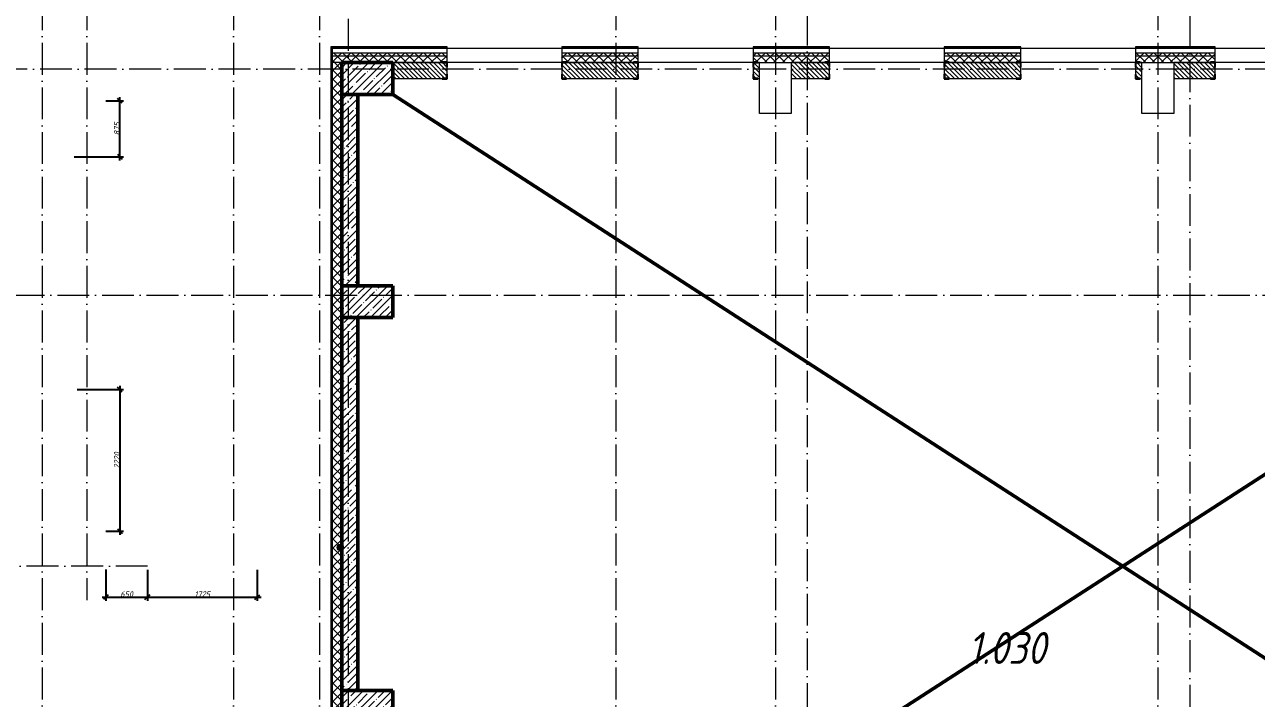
# Model space of a CAD drawing. Header units: millimetres. Extents: x -606178 to 312196, y -19338 to 632709.
# Drawn here: x -95490 to -76170, y 527500 to 538072 of the extents above; entities that cross this region are included whole.
import ezdxf

# ---------------------------------------------------------------- set-up
doc = ezdxf.new("R2010")
doc.units = ezdxf.units.MM
doc.linetypes.add('50_200_ШТРИХ_1Т_ш5_п1_п1_', pattern=[700, 500, -100, 0, -100])
for name, color, linetype, lineweight in [('A-____-____-DIMS', 7, 'Continuous', 9), ('A-DETL-____-OTLN-1', 7, 'Continuous', 50), ('A-GENM-____-MCUT', 7, 'Continuous', 25), ('A-GENM-____-OTLN-1', 7, 'Continuous', 25), ('A-WALL-____-MCUT', 7, 'Continuous', 13), ('A-WALL-____-MCUT-1', 7, 'Continuous', 9), ('A-WALL-____-MCUT-2', 7, 'Continuous', 50), ('A-WALL-____-OTLN', 7, 'Continuous', 9), ('A-WALL-____-PATT-1', 7, 'Continuous', 9), ('A-WALL-FNSH-MCUT-1', 7, 'Continuous', 9), ('G-____-____-TEXT', 7, 'Continuous', 9), ('S-COLS-____-MCUT', 7, 'Continuous', 50), ('S-COLS-____-OTLN', 7, 'Continuous', 9), ('S-GRID-____-OTLN-1', 7, '50_200_ШТРИХ_1Т_ш5_п1_п1_', 9), ('Марки помещений', 7, 'Continuous', 9)]:
    doc.layers.add(name, color=color, linetype=linetype, lineweight=lineweight)
doc.styles.add('ISOCPEUR_I_2', font='isocpeui.ttf', dxfattribs={"width": 0.85, "height": 2.3})
doc.styles.add('ISOCPEUR_I_7', font='isocpeui.ttf', dxfattribs={"width": 0.9, "height": 90})
doc.dimstyles.new('ISO-1_8_0_9К_СРЕДНИЙ_Кладочные_2', dxfattribs={"dimscale": 304.8, "dimtxt": 89.638306, "dimasz": 0.246063, "dimexe": 0.19685, "dimexo": 0, "dimgap": 0, "dimtad": 1, "dimdec": 3, "dimrnd": 0.001, "dimdsep": 46, "dimtxsty": 'ISOCPEUR_I_7', "dimblk1": 'OBLIQUE', "dimblk2": 'OBLIQUE', "dimsah": 1, "dimcen": 0.09, "dimdle": 0.19685, "dimazin": 0, "dimtfac": 1, "dimtdec": 4, "dimtix": 1, "dimtmove": 1, "dimatfit": 3, "dimfxl": 1, "dimtvp": 1, "dimtolj": 1, "dimtzin": 0, "dimarcsym": 2})
pattern_1 = [(135, (-140714.89, 451794.26), (-35.35534, -35.35534), [])]
pattern_2 = [(45, (-140714.89, 451794.26), (-70.71068, 70.71068), []), (135, (-140714.89, 451794.26), (-70.71068, -70.71068), [])]
pattern_3 = [(45, (-140714.89, 451794.26), (-114.04925, 114.04925), []), (45, (-140600.84, 451794.26), (-114.04925, 114.04925), [201.612, -40.322, 3.353, -36.97])]
pattern_4 = [(45, (-140714.89, 451794.26), (-85.53659, 85.53659), []), (45, (-140657.87, 451794.26), (-85.53659, 85.53659), [])]

# ---------------------------------------------------------------- blocks, each defined once
blk = doc.blocks.new('BSC_Колонна _Прямоугольная - 500х800-V12-АР1_План отверстий 3 этажа в осях 1-64_Ю-ЯЯ')
at = {"layer": 'S-COLS-____-OTLN'}
h = blk.add_hatch(dxfattribs=at)
h.set_pattern_fill('FP_18', color=256, style=0, pattern_type=2)
h.set_pattern_definition([(315, (-85431.04, 50600), (114.04925, 114.04925), []), (315, (-85431.04, 50485.95), (114.04925, 114.04925), [201.613, -40.323, 3.353, -36.97])])
h.paths.add_polyline_path([(-250, 400), (-250, -400), (250, -400), (250, 400)], flags=0)
at = {"layer": 'S-COLS-____-MCUT'}
for p, q in [((250, 400), (-250, 400)), ((-250, 400), (-250, -400)), ((250, -400), (250, 400)), ((-250, -400), (250, -400))]:
    blk.add_line(p, q, dxfattribs=at)
blk = doc.blocks.new('BSC_Колонна _Прямоугольная - 500х800-V75-АР1_План отверстий 3 этажа в осях 1-64_Ю-ЯЯ')
at = {"layer": 'S-COLS-____-OTLN'}
h = blk.add_hatch(dxfattribs=at)
h.set_pattern_fill('FP_84', color=256, style=0, pattern_type=2)
h.set_pattern_definition([(315, (-81931.04, 50600), (114.04925, 114.04925), []), (315, (-81931.04, 50485.95), (114.04925, 114.04925), [201.613, -40.323, 3.353, -36.97])])
h.paths.add_polyline_path([(-250, -400), (250, -400), (250, 400), (-250, 400)], flags=0)
at = {"layer": 'S-COLS-____-MCUT'}
for p, q in [((250, 400), (-250, 400)), ((-250, 400), (-250, -400)), ((250, -400), (250, 400)), ((-250, -400), (250, -400))]:
    blk.add_line(p, q, dxfattribs=at)
blk = doc.blocks.new('BSC_Колонна _Прямоугольная - 500х800-V76-АР1_План отверстий 3 этажа в осях 1-64_Ю-ЯЯ')
at = {"layer": 'S-COLS-____-OTLN'}
h = blk.add_hatch(dxfattribs=at)
h.set_pattern_fill('FP_85', color=256, style=0, pattern_type=2)
h.set_pattern_definition([(315, (-75581.04, 50600), (114.04925, 114.04925), []), (315, (-75581.04, 50485.95), (114.04925, 114.04925), [201.613, -40.323, 3.353, -36.97])])
h.paths.add_polyline_path([(-250, -400), (250, -400), (250, 400), (-250, 400)], flags=0)
at = {"layer": 'S-COLS-____-MCUT'}
for p, q in [((250, 400), (-250, 400)), ((-250, 400), (-250, -400)), ((250, -400), (250, 400)), ((-250, -400), (250, -400))]:
    blk.add_line(p, q, dxfattribs=at)
blk = doc.blocks.new('BSC_Колонна _Прямоугольная - 500х800-25984400-АР1_План отверстий 3 этажа в осях 1-64_Ю-ЯЯ')
at = {"layer": 'S-COLS-____-OTLN'}
for p, q in [((-250, 400), (250, 400)), ((-250, -150), (-250, 400)), ((250, 400), (250, -150))]:
    blk.add_line(p, q, dxfattribs=at)
blk = doc.blocks.new('Фахверк_СКБ_Уголок - 250_2160-27509414-АР1_План отверстий 3 этажа в осях 1-64_Ю-ЯЯ')
at = {"layer": 'A-GENM-____-MCUT'}
for p, q in [((200, 181), (125, 181)), ((125, 181), (125, 106)), ((125, 106), (131, 106)), ((131, 106), (131, 175)), ((131, 175), (200, 175)), ((200, 175), (200, 181)), ((131, -6), (125, -6)), ((125, -6), (125, -81)), ((125, -81), (200, -81)), ((131, -75), (131, -6)), ((200, -75), (131, -75)), ((200, -81), (200, -75))]:
    blk.add_line(p, q, dxfattribs=at)
blk = doc.blocks.new('Фахверк_СКБ_Уголок - 250_2160_1-27509452-АР1_План отверстий 3 этажа в осях 1-64_Ю-ЯЯ')
at = {"layer": 'A-GENM-____-MCUT'}
for p, q in [((200, 181), (125, 181)), ((125, 181), (125, 106)), ((125, 106), (131, 106)), ((131, 106), (131, 175)), ((131, 175), (200, 175)), ((200, 175), (200, 181)), ((131, -6), (125, -6)), ((125, -6), (125, -81)), ((125, -81), (200, -81)), ((131, -75), (131, -6)), ((200, -75), (131, -75)), ((200, -81), (200, -75))]:
    blk.add_line(p, q, dxfattribs=at)
blk = doc.blocks.new('_Oblique')
at = {"color": 0, "linetype": 'ByBlock', "lineweight": -2}
blk.add_line((-0.5, -0.5), (0.5, 0.5), dxfattribs=at)
blk = doc.blocks.new('*D5413')
at = {"layer": 'A-____-____-DIMS', "color": 0, "lineweight": -2, "transparency": 16777216}
for p, q in [((-93997, 535940), (-93997, 536935)), ((-94215, 536875), (-93937, 536875)), ((-94715, 536000), (-93937, 536000))]:
    blk.add_line(p, q, dxfattribs=at)
at = {"layer": 'Defpoints', "color": 0, "transparency": 16777216}
for p in [(-94215, 536875), (-93997, 536875), (-94715, 536000)]:
    blk.add_point(p, dxfattribs=at)
at = {"layer": 'A-____-____-DIMS', "color": 0, "lineweight": -2, "transparency": 16777216, "xscale": 75, "yscale": 75, "zscale": 75}
for p, rotation in [((-93997, 536875), 90), ((-93997, 536000), 270)]:
    blk.add_blockref('_Oblique', p, dxfattribs=dict(at, rotation=rotation))
at = {"layer": 'A-____-____-DIMS', "color": 0, "transparency": 16777216, "insert": (-94042, 536438), "char_height": 90, "width": 409.58, "attachment_point": 5, "rotation": 90, "style": 'ISOCPEUR_I_7'}
blk.add_mtext('\\A1;875', dxfattribs=at)
blk = doc.blocks.new('*D5414')
at = {"layer": 'A-____-____-DIMS', "color": 0, "lineweight": -2, "transparency": 16777216}
for p, q in [((-94665, 532345), (-93937, 532345)), ((-93997, 532405), (-93997, 530065)), ((-94215, 530125), (-93937, 530125))]:
    blk.add_line(p, q, dxfattribs=at)
at = {"layer": 'Defpoints', "color": 0, "transparency": 16777216}
for p in [(-94665, 532345), (-94215, 530125), (-93997, 530125)]:
    blk.add_point(p, dxfattribs=at)
at = {"layer": 'A-____-____-DIMS', "color": 0, "lineweight": -2, "transparency": 16777216, "xscale": 75, "yscale": 75, "zscale": 75}
for p, rotation in [((-93997, 532345), 90), ((-93997, 530125), 270)]:
    blk.add_blockref('_Oblique', p, dxfattribs=dict(at, rotation=rotation))
at = {"layer": 'A-____-____-DIMS', "color": 0, "transparency": 16777216, "insert": (-94042, 531235), "char_height": 90, "width": 546.1, "attachment_point": 5, "rotation": 90, "style": 'ISOCPEUR_I_7'}
blk.add_mtext('\\A1;2220', dxfattribs=at)
blk = doc.blocks.new('*D5415')
at = {"layer": 'A-____-____-DIMS', "color": 0, "lineweight": -2, "transparency": 16777216}
for p, q in [((-94215, 529525), (-94215, 529030)), ((-93565, 529519), (-93565, 529030)), ((-94275, 529090), (-93505, 529090))]:
    blk.add_line(p, q, dxfattribs=at)
at = {"layer": 'Defpoints', "color": 0, "transparency": 16777216}
for p in [(-94215, 529525), (-93565, 529519), (-93565, 529090)]:
    blk.add_point(p, dxfattribs=at)
at = {"layer": 'A-____-____-DIMS', "color": 0, "lineweight": -2, "transparency": 16777216, "xscale": 75, "yscale": 75, "zscale": 75, "rotation": 180}
blk.add_blockref('_Oblique', (-94215, 529090), dxfattribs=at)
at = {"layer": 'A-____-____-DIMS', "color": 0, "lineweight": -2, "transparency": 16777216, "xscale": 75, "yscale": 75, "zscale": 75}
blk.add_blockref('_Oblique', (-93565, 529090), dxfattribs=at)
at = {"layer": 'A-____-____-DIMS', "color": 0, "transparency": 16777216, "insert": (-93890, 529135), "char_height": 90, "width": 409.58, "attachment_point": 5, "style": 'ISOCPEUR_I_7'}
blk.add_mtext('\\A1;650', dxfattribs=at)
blk = doc.blocks.new('*D5416')
at = {"layer": 'A-____-____-DIMS', "color": 0, "lineweight": -2, "transparency": 16777216}
for p, q in [((-93565, 529519), (-93565, 529030)), ((-91840, 529519), (-91840, 529030)), ((-93625, 529090), (-91780, 529090))]:
    blk.add_line(p, q, dxfattribs=at)
at = {"layer": 'Defpoints', "color": 0, "transparency": 16777216}
for p in [(-93565, 529519), (-91840, 529519), (-91840, 529090)]:
    blk.add_point(p, dxfattribs=at)
at = {"layer": 'A-____-____-DIMS', "color": 0, "lineweight": -2, "transparency": 16777216, "xscale": 75, "yscale": 75, "zscale": 75, "rotation": 180}
blk.add_blockref('_Oblique', (-93565, 529090), dxfattribs=at)
at = {"layer": 'A-____-____-DIMS', "color": 0, "lineweight": -2, "transparency": 16777216, "xscale": 75, "yscale": 75, "zscale": 75}
blk.add_blockref('_Oblique', (-91840, 529090), dxfattribs=at)
at = {"layer": 'A-____-____-DIMS', "color": 0, "transparency": 16777216, "insert": (-92702, 529135), "char_height": 90, "width": 504.73, "attachment_point": 5, "style": 'ISOCPEUR_I_7'}
blk.add_mtext('\\A1;1725', dxfattribs=at)

msp = doc.modelspace()

# ---------------------------------------------------------------- hatches: boundary and pattern name
at = {"layer": 'A-WALL-____-PATT-1'}
h = msp.add_hatch(dxfattribs=at)
h.set_pattern_fill('FP_6', color=256, style=0, pattern_type=2)
h.set_pattern_definition(pattern_4)
h.paths.add_polyline_path([(-90549.891, 537705.3011), (-90549.891, 537725.3011), (-90683.891, 537725.3011), (-90683.891, 537705.3011)], flags=0)
h = msp.add_hatch(dxfattribs=at)
h.set_pattern_fill('FP_6', color=256, style=0, pattern_type=2)
h.set_pattern_definition(pattern_4)
h.paths.add_polyline_path([(-65999.891, 537705.3011), (-65999.891, 537725.3011), (-69014.891, 537725.3011), (-69014.891, 537705.3011), (-66495.4168, 537705.3011)], flags=0)
h.paths.add_polyline_path([(-72014.891, 537705.3011), (-70814.891, 537705.3011), (-70814.891, 537725.3011), (-72014.891, 537725.3011)], flags=0)
h.paths.add_polyline_path([(-76814.891, 537705.3011), (-76814.891, 537725.3011), (-78064.891, 537725.3011), (-78064.891, 537705.3011), (-77100.2026, 537705.3011)], flags=0)
h.paths.add_polyline_path([(-75014.891, 537705.3011), (-73814.891, 537705.3011), (-73814.891, 537725.3011), (-75014.891, 537725.3011)], flags=0)
h.paths.add_polyline_path([(-79864.891, 537705.3011), (-79864.891, 537725.3011), (-81064.891, 537725.3011), (-81064.891, 537705.3011), (-80635.1311, 537705.3011)], flags=0)
h.paths.add_polyline_path([(-84064.891, 537705.3011), (-82864.891, 537705.3011), (-82864.891, 537725.3011), (-84064.891, 537725.3011)], flags=0)
h.paths.add_polyline_path([(-85864.891, 537705.3011), (-85864.891, 537725.3011), (-87064.891, 537725.3011), (-87064.891, 537705.3011)], flags=0)
h.paths.add_polyline_path([(-88864.891, 537705.3011), (-88864.891, 537725.3011), (-90549.891, 537725.3011), (-90549.891, 537705.3011)], flags=0)
h = msp.add_hatch(dxfattribs=at)
h.set_pattern_fill('FP_4', color=256, style=0, pattern_type=2)
h.set_pattern_definition(pattern_2)
h.paths.add_polyline_path([(-39234.891, 537575.3011), (-39234.891, 537625.3011), (-46214.891, 537625.3011), (-46214.891, 537575.3011), (-41750.9168, 537575.3011)], flags=0)
h.paths.add_polyline_path([(-47214.891, 537575.3011), (-47214.891, 537625.3011), (-48964.891, 537625.3011), (-48964.891, 537575.3011), (-48820.774, 537575.3011)], flags=0)
h.paths.add_polyline_path([(-54889.891, 537575.3011), (-53764.891, 537575.3011), (-53764.891, 537625.3011), (-54889.891, 537625.3011)], flags=0)
h.paths.add_polyline_path([(-56689.891, 537575.3011), (-56689.891, 537625.3011), (-57814.891, 537625.3011), (-57814.891, 537575.3011), (-56774.3633, 537575.3011)], flags=0)
h.paths.add_polyline_path([(-60309.2918, 537575.3011), (-59614.891, 537575.3011), (-59614.891, 537625.3011), (-60664.891, 537625.3011), (-60664.891, 537575.3011)], flags=0)
h.paths.add_polyline_path([(-63664.891, 537575.3011), (-62464.891, 537575.3011), (-62464.891, 537625.3011), (-63664.891, 537625.3011)], flags=0)
h.paths.add_polyline_path([(-65464.891, 537575.3011), (-65464.891, 537625.3011), (-69014.891, 537625.3011), (-69014.891, 537575.3011), (-66495.4168, 537575.3011)], flags=0)
h.paths.add_polyline_path([(-70814.891, 537575.3011), (-70814.891, 537625.3011), (-72014.891, 537625.3011), (-72014.891, 537575.3011)], flags=0)
h.paths.add_polyline_path([(-76814.891, 537575.3011), (-76814.891, 537625.3011), (-78064.891, 537625.3011), (-78064.891, 537575.3011), (-77100.2026, 537575.3011)], flags=0)
h.paths.add_polyline_path([(-75014.891, 537575.3011), (-73814.891, 537575.3011), (-73814.891, 537625.3011), (-75014.891, 537625.3011)], flags=0)
h.paths.add_polyline_path([(-82864.891, 537575.3011), (-82864.891, 537625.3011), (-84064.891, 537625.3011), (-84064.891, 537575.3011)], flags=0)
h.paths.add_polyline_path([(-79864.891, 537575.3011), (-79864.891, 537625.3011), (-81064.891, 537625.3011), (-81064.891, 537575.3011), (-80635.1311, 537575.3011)], flags=0)
h.paths.add_polyline_path([(-85864.891, 537575.3011), (-85864.891, 537625.3011), (-87064.891, 537625.3011), (-87064.891, 537575.3011)], flags=0)
h.paths.add_polyline_path([(-88864.891, 537575.3011), (-88864.891, 537625.3011), (-90664.891, 537625.3011), (-90664.891, 537575.3011)], flags=0)
h = msp.add_hatch(dxfattribs=at)
h.set_pattern_fill('FP_4', color=256, style=0, pattern_type=2)
h.set_pattern_definition(pattern_2)
h.paths.add_polyline_path([(-39314.891, 537475.3011), (-39234.891, 537475.3011), (-39234.891, 537575.3011), (-46214.891, 537575.3011), (-46214.891, 537475.3011), (-39364.891, 537475.3011)], flags=0)
h.paths.add_polyline_path([(-47214.891, 537475.3011), (-47214.891, 537575.3011), (-48964.891, 537575.3011), (-48964.891, 537481.3011), (-48889.891, 537481.3011), (-48889.891, 537475.3011), (-47714.891, 537475.3011)], flags=0)
h.paths.add_polyline_path([(-56764.891, 537475.3011), (-56764.891, 537481.3011), (-56689.891, 537481.3011), (-56689.891, 537575.3011), (-57814.891, 537575.3011), (-57814.891, 537475.3011), (-56774.3633, 537475.3011)], flags=0)
h.paths.add_polyline_path([(-54123.1668, 537475.3011), (-53839.891, 537475.3011), (-53839.891, 537481.3011), (-53764.891, 537481.3011), (-53764.891, 537575.3011), (-54889.891, 537575.3011), (-54889.891, 537481.3011), (-54814.891, 537481.3011), (-54814.891, 537475.3011)], flags=0)
h.paths.add_polyline_path([(-59689.891, 537475.3011), (-59689.891, 537481.3011), (-59614.891, 537481.3011), (-59614.891, 537575.3011), (-60664.891, 537575.3011), (-60664.891, 537481.3011), (-60589.891, 537481.3011), (-60589.891, 537475.3011), (-60309.2918, 537475.3011)], flags=0)
h.paths.add_polyline_path([(-62539.891, 537475.3011), (-62539.891, 537481.3011), (-62464.891, 537481.3011), (-62464.891, 537575.3011), (-63664.891, 537575.3011), (-63664.891, 537481.3011), (-63589.891, 537481.3011), (-63589.891, 537475.3011), (-62714.891, 537475.3011)], flags=0)
h.paths.add_polyline_path([(-65464.891, 537475.3011), (-65464.891, 537575.3011), (-69014.891, 537575.3011), (-69014.891, 537481.3011), (-68939.891, 537481.3011), (-68939.891, 537475.3011), (-65964.891, 537475.3011)], flags=0)
h.paths.add_polyline_path([(-71514.891, 537475.3011), (-70889.891, 537475.3011), (-70889.891, 537481.3011), (-70814.891, 537481.3011), (-70814.891, 537575.3011), (-72014.891, 537575.3011), (-72014.891, 537475.3011)], flags=0)
h.paths.add_polyline_path([(-77464.891, 537475.3011), (-76889.891, 537475.3011), (-76889.891, 537481.3011), (-76814.891, 537481.3011), (-76814.891, 537575.3011), (-78064.891, 537575.3011), (-78064.891, 537481.3011), (-77989.891, 537481.3011), (-77989.891, 537475.3011), (-77964.891, 537475.3011)], flags=0)
h.paths.add_polyline_path([(-74939.891, 537475.3011), (-73889.891, 537475.3011), (-73889.891, 537481.3011), (-73814.891, 537481.3011), (-73814.891, 537575.3011), (-75014.891, 537575.3011), (-75014.891, 537481.3011), (-74939.891, 537481.3011)], flags=0)
h.paths.add_polyline_path([(-80635.1311, 537475.3011), (-79939.891, 537475.3011), (-79939.891, 537481.3011), (-79864.891, 537481.3011), (-79864.891, 537575.3011), (-81064.891, 537575.3011), (-81064.891, 537481.3011), (-80989.891, 537481.3011), (-80989.891, 537475.3011)], flags=0)
h.paths.add_polyline_path([(-82939.891, 537475.3011), (-82939.891, 537481.3011), (-82864.891, 537481.3011), (-82864.891, 537575.3011), (-84064.891, 537575.3011), (-84064.891, 537481.3011), (-83989.891, 537481.3011), (-83989.891, 537475.3011), (-83464.891, 537475.3011)], flags=0)
h.paths.add_polyline_path([(-86989.891, 537475.3011), (-85939.891, 537475.3011), (-85939.891, 537481.3011), (-85864.891, 537481.3011), (-85864.891, 537575.3011), (-87064.891, 537575.3011), (-87064.891, 537481.3011), (-86989.891, 537481.3011)], flags=0)
h.paths.add_polyline_path([(-88939.891, 537475.3011), (-88939.891, 537481.3011), (-88864.891, 537481.3011), (-88864.891, 537575.3011), (-90664.891, 537575.3011), (-90664.891, 537475.3011), (-89714.891, 537475.3011)], flags=0)
h = msp.add_hatch(dxfattribs=at)
h.set_pattern_fill('FP_4', color=256, style=0, pattern_type=2)
h.set_pattern_definition(pattern_2)
h.paths.add_polyline_path([(-90514.891, 519575.3011), (-90514.891, 537475.3011), (-90664.891, 537475.3011), (-90664.891, 519575.3011)], flags=0)
h = msp.add_hatch(dxfattribs=at)
h.set_pattern_fill('FP_9', color=256, style=0, pattern_type=2)
h.set_pattern_definition(pattern_1)
h.paths.add_polyline_path([(-83989.891, 537225.3011), (-83964.891, 537225.3011), (-83964.891, 537475.3011), (-84058.891, 537475.3011), (-84058.891, 537406.3011), (-84064.891, 537406.3011), (-84064.891, 537294.3011), (-84058.891, 537294.3011), (-84058.891, 537225.3011)], flags=0)
h.paths.add_polyline_path([(-85870.891, 537225.3011), (-85870.891, 537294.3011), (-85864.891, 537294.3011), (-85864.891, 537406.3011), (-85870.891, 537406.3011), (-85870.891, 537475.3011), (-87058.891, 537475.3011), (-87058.891, 537406.3011), (-87064.891, 537406.3011), (-87064.891, 537294.3011), (-87058.891, 537294.3011), (-87058.891, 537225.3011), (-85939.891, 537225.3011)], flags=0)
h.paths.add_polyline_path([(-88870.891, 537225.3011), (-88870.891, 537294.3011), (-88864.891, 537294.3011), (-88864.891, 537406.3011), (-88870.891, 537406.3011), (-88870.891, 537475.3011), (-89714.891, 537475.3011), (-89714.891, 537225.3011), (-88939.891, 537225.3011)], flags=0)
h = msp.add_hatch(dxfattribs=at)
h.set_pattern_fill('FP_9', color=256, style=0, pattern_type=2)
h.set_pattern_definition(pattern_1)
h.paths.add_polyline_path([(-82870.891, 537225.3011), (-82870.891, 537294.3011), (-82864.891, 537294.3011), (-82864.891, 537406.3011), (-82870.891, 537406.3011), (-82870.891, 537475.3011), (-83464.891, 537475.3011), (-83464.891, 537225.3011), (-82939.891, 537225.3011)], flags=0)
h.paths.add_polyline_path([(-79939.891, 537225.3011), (-79870.891, 537225.3011), (-79870.891, 537294.3011), (-79864.891, 537294.3011), (-79864.891, 537406.3011), (-79870.891, 537406.3011), (-79870.891, 537475.3011), (-81058.891, 537475.3011), (-81058.891, 537406.3011), (-81064.891, 537406.3011), (-81064.891, 537294.3011), (-81058.891, 537294.3011), (-81058.891, 537225.3011), (-80635.1311, 537225.3011)], flags=0)
h.paths.add_polyline_path([(-77989.891, 537225.3011), (-77964.891, 537225.3011), (-77964.891, 537475.3011), (-78058.891, 537475.3011), (-78058.891, 537406.3011), (-78064.891, 537406.3011), (-78064.891, 537294.3011), (-78058.891, 537294.3011), (-78058.891, 537225.3011)], flags=0)
h = msp.add_hatch(dxfattribs=at)
h.set_pattern_fill('FP_9', color=256, style=0, pattern_type=2)
h.set_pattern_definition(pattern_1)
h.paths.add_polyline_path([(-73820.891, 537225.3011), (-73820.891, 537294.3011), (-73814.891, 537294.3011), (-73814.891, 537406.3011), (-73820.891, 537406.3011), (-73820.891, 537475.3011), (-75008.891, 537475.3011), (-75008.891, 537406.3011), (-75014.891, 537406.3011), (-75014.891, 537294.3011), (-75008.891, 537294.3011), (-75008.891, 537225.3011), (-73889.891, 537225.3011)], flags=0)
h.paths.add_polyline_path([(-77100.2026, 537225.3011), (-76820.891, 537225.3011), (-76820.891, 537294.3011), (-76814.891, 537294.3011), (-76814.891, 537406.3011), (-76820.891, 537406.3011), (-76820.891, 537475.3011), (-77464.891, 537475.3011), (-77464.891, 537225.3011)], flags=0)
h = msp.add_hatch(dxfattribs=at)
h.set_pattern_fill('FP_12', color=256, style=0, pattern_type=2)
h.set_pattern_definition(pattern_3)
h.paths.add_polyline_path([(-90264.891, 533975.3011), (-90264.891, 536975.3011), (-90514.891, 536975.3011), (-90514.891, 533975.3011)], flags=0)
h = msp.add_hatch(dxfattribs=at)
h.set_pattern_fill('FP_12', color=256, style=0, pattern_type=2)
h.set_pattern_definition(pattern_3)
h.paths.add_polyline_path([(-90264.891, 527625.3011), (-90264.891, 533475.3011), (-90514.891, 533475.3011), (-90514.891, 527625.3011)], flags=0)
at = {"layer": 'G-____-____-TEXT'}
h = msp.add_hatch(color=256, dxfattribs=at)
edge = h.paths.add_edge_path(flags=0)
edge.add_arc((-90537.9642, 529868.5239), 50, 0, 360)

# ---------------------------------------------------------------- linework, layer by layer
at = {"layer": 'A-DETL-____-OTLN-1'}
for p, q in [((-89714.891, 536975.3011), (-66814.891, 522175.3011)), ((-66814.891, 536975.3011), (-89714.891, 522175.3011))]:
    msp.add_line(p, q, dxfattribs=at)
at = {"layer": 'A-WALL-____-MCUT'}
for p, q in [((-88864.891, 537705.3011), (-90664.891, 537705.3011)), ((-90664.891, 537705.3011), (-90664.891, 537475.3011)), ((-88864.891, 537481.3011), (-88864.891, 537705.3011)), ((-85864.891, 537705.3011), (-87064.891, 537705.3011)), ((-87064.891, 537705.3011), (-87064.891, 537481.3011)), ((-85864.891, 537481.3011), (-85864.891, 537705.3011)), ((-82864.891, 537705.3011), (-84064.891, 537705.3011)), ((-84064.891, 537705.3011), (-84064.891, 537481.3011)), ((-82864.891, 537481.3011), (-82864.891, 537705.3011)), ((-79864.891, 537705.3011), (-81064.891, 537705.3011)), ((-81064.891, 537705.3011), (-81064.891, 537481.3011)), ((-79864.891, 537481.3011), (-79864.891, 537705.3011)), ((-76814.891, 537705.3011), (-78064.891, 537705.3011)), ((-78064.891, 537705.3011), (-78064.891, 537481.3011)), ((-76814.891, 537481.3011), (-76814.891, 537705.3011)), ((-90514.891, 537475.3011), (-90664.891, 537475.3011)), ((-88864.891, 537294.3011), (-88864.891, 537406.3011)), ((-87064.891, 537406.3011), (-87064.891, 537294.3011)), ((-85864.891, 537294.3011), (-85864.891, 537406.3011)), ((-84064.891, 537406.3011), (-84064.891, 537294.3011)), ((-83964.891, 537225.3011), (-83964.891, 537475.3011)), ((-83964.891, 537475.3011), (-83464.891, 537475.3011)), ((-83464.891, 537475.3011), (-83464.891, 537225.3011)), ((-82864.891, 537294.3011), (-82864.891, 537406.3011)), ((-81064.891, 537406.3011), (-81064.891, 537294.3011)), ((-79864.891, 537294.3011), (-79864.891, 537406.3011)), ((-78064.891, 537406.3011), (-78064.891, 537294.3011)), ((-77964.891, 537475.3011), (-77464.891, 537475.3011)), ((-77964.891, 537225.3011), (-77964.891, 537475.3011)), ((-77464.891, 537475.3011), (-77464.891, 537225.3011)), ((-76814.891, 537294.3011), (-76814.891, 537406.3011)), ((-89714.891, 537225.3011), (-88939.891, 537225.3011)), ((-86989.891, 537225.3011), (-85939.891, 537225.3011)), ((-83989.891, 537225.3011), (-83964.891, 537225.3011)), ((-83464.891, 537225.3011), (-82939.891, 537225.3011)), ((-80989.891, 537225.3011), (-79939.891, 537225.3011)), ((-77989.891, 537225.3011), (-77964.891, 537225.3011)), ((-77464.891, 537225.3011), (-76889.891, 537225.3011))]:
    msp.add_line(p, q, dxfattribs=at)
at = {"layer": 'A-WALL-____-MCUT-1'}
for p, q in [((-90676.891, 537725.3011), (-90676.891, 519737.3011)), ((-90670.891, 537725.3011), (-90670.891, 519731.3011)), ((-88864.891, 537625.3011), (-90664.891, 537625.3011)), ((-88864.891, 537575.3011), (-90664.891, 537575.3011)), ((-85864.891, 537625.3011), (-87064.891, 537625.3011)), ((-85864.891, 537575.3011), (-87064.891, 537575.3011)), ((-82864.891, 537625.3011), (-84064.891, 537625.3011)), ((-82864.891, 537575.3011), (-84064.891, 537575.3011)), ((-79864.891, 537625.3011), (-81064.891, 537625.3011)), ((-79864.891, 537575.3011), (-81064.891, 537575.3011)), ((-76814.891, 537625.3011), (-78064.891, 537625.3011)), ((-76814.891, 537575.3011), (-78064.891, 537575.3011)), ((-90664.891, 537475.3011), (-90664.891, 519725.3011)), ((-88939.891, 537475.3011), (-89714.891, 537475.3011)), ((-89714.891, 537475.3011), (-88939.891, 537475.3011)), ((-85939.891, 537475.3011), (-86989.891, 537475.3011)), ((-86989.891, 537475.3011), (-85939.891, 537475.3011)), ((-83964.891, 537475.3011), (-83989.891, 537475.3011)), ((-83989.891, 537475.3011), (-83964.891, 537475.3011)), ((-83464.891, 537475.3011), (-82939.891, 537475.3011)), ((-82939.891, 537475.3011), (-83464.891, 537475.3011)), ((-80989.891, 537475.3011), (-79939.891, 537475.3011)), ((-79939.891, 537475.3011), (-80989.891, 537475.3011)), ((-77989.891, 537475.3011), (-77964.891, 537475.3011)), ((-77964.891, 537475.3011), (-77989.891, 537475.3011)), ((-77464.891, 537475.3011), (-76889.891, 537475.3011)), ((-76889.891, 537475.3011), (-77464.891, 537475.3011))]:
    msp.add_line(p, q, dxfattribs=at)
at = {"layer": 'A-WALL-____-MCUT-2'}
for p, q in [((-90514.891, 536975.3011), (-90514.891, 533975.3011)), ((-90264.891, 533975.3011), (-90264.891, 536975.3011)), ((-90514.891, 533475.3011), (-90514.891, 527625.3011)), ((-90264.891, 527625.3011), (-90264.891, 533475.3011))]:
    msp.add_line(p, q, dxfattribs=at)
at = {"layer": 'A-WALL-____-OTLN'}
for p, q in [((-88864.891, 537705.3011), (-87064.891, 537705.3011)), ((-85864.891, 537705.3011), (-84064.891, 537705.3011)), ((-82864.891, 537705.3011), (-81064.891, 537705.3011)), ((-79864.891, 537705.3011), (-78064.891, 537705.3011)), ((-76814.891, 537705.3011), (-75014.891, 537705.3011)), ((-87064.891, 537475.3011), (-88864.891, 537475.3011)), ((-84064.891, 537475.3011), (-85864.891, 537475.3011)), ((-81064.891, 537475.3011), (-82864.891, 537475.3011)), ((-78064.891, 537475.3011), (-79864.891, 537475.3011)), ((-75014.891, 537475.3011), (-76814.891, 537475.3011))]:
    msp.add_line(p, q, dxfattribs=at)
at = {"layer": 'A-WALL-FNSH-MCUT-1'}
for p, q in [((-90684.891, 537725.3011), (-90684.891, 519745.3011)), ((-88864.891, 537725.3011), (-90684.891, 537725.3011)), ((-90683.891, 537725.3011), (-90683.891, 537705.3011)), ((-90683.891, 537705.3011), (-88864.891, 537705.3011)), ((-90664.891, 537705.3011), (-90664.891, 537725.3011)), ((-90549.891, 537705.3011), (-90549.891, 537725.3011)), ((-88864.891, 537705.3011), (-88864.891, 537725.3011)), ((-85864.891, 537725.3011), (-87064.891, 537725.3011)), ((-87064.891, 537725.3011), (-87064.891, 537705.3011)), ((-87064.891, 537705.3011), (-85864.891, 537705.3011)), ((-85864.891, 537705.3011), (-85864.891, 537725.3011)), ((-82864.891, 537725.3011), (-84064.891, 537725.3011)), ((-84064.891, 537725.3011), (-84064.891, 537705.3011)), ((-84064.891, 537705.3011), (-82864.891, 537705.3011)), ((-82864.891, 537705.3011), (-82864.891, 537725.3011)), ((-79864.891, 537725.3011), (-81064.891, 537725.3011)), ((-81064.891, 537725.3011), (-81064.891, 537705.3011)), ((-81064.891, 537705.3011), (-79864.891, 537705.3011)), ((-79864.891, 537705.3011), (-79864.891, 537725.3011)), ((-76814.891, 537725.3011), (-78064.891, 537725.3011)), ((-78064.891, 537725.3011), (-78064.891, 537705.3011)), ((-78064.891, 537705.3011), (-76814.891, 537705.3011)), ((-76814.891, 537705.3011), (-76814.891, 537725.3011))]:
    msp.add_line(p, q, dxfattribs=at)
at = {"layer": 'G-____-____-TEXT'}
msp.add_circle((-90537.9642, 529868.5239), 50, dxfattribs=at)
at = {"layer": 'S-GRID-____-OTLN-1'}
for p, q in [((-95214.891, 542687.1106), (-95214.891, 504685.847)), ((-94514.891, 542687.1106), (-94514.891, 529041.5894)), ((-92214.891, 542687.1106), (-92214.891, 504685.847)), ((-90864.891, 542687.1106), (-90864.891, 518469.7429)), ((-86214.891, 542687.1106), (-86214.891, 504685.847)), ((-83714.891, 542687.1106), (-83714.891, 504685.847)), ((-77714.891, 542687.1106), (-77714.891, 504685.847)), ((-90414.891, 542362.4833), (-90414.891, 518469.7429)), ((-83214.891, 542443.5807), (-83214.891, 504836.7347)), ((-77214.891, 542415.4959), (-77214.891, 504852.8552)), ((-36640.4843, 537375.3011), (-145383.6612, 537375.3011)), ((-145383.6612, 533825.3011), (-36640.4843, 533825.3011)), ((-93560.2932, 529575.3011), (-145383.6612, 529575.3011))]:
    msp.add_line(p, q, dxfattribs=at)

# ---------------------------------------------------------------- block references
at = {"layer": 'A-GENM-____-OTLN-1', "rotation": 180}
for p in [(-88739.891, 537400.3011), (-85739.891, 537400.3011), (-82739.891, 537400.3011), (-79739.891, 537400.3011), (-76689.891, 537400.3011)]:
    msp.add_blockref('Фахверк_СКБ_Уголок - 250_2160-27509414-АР1_План отверстий 3 этажа в осях 1-64_Ю-ЯЯ', p, dxfattribs=at)
at = {"layer": 'A-GENM-____-OTLN-1'}
for name, p in [('Фахверк_СКБ_Уголок - 250_2160-27509414-АР1_План отверстий 3 этажа в осях 1-64_Ю-ЯЯ', (-87189.891, 537300.3011)), ('Фахверк_СКБ_Уголок - 250_2160_1-27509452-АР1_План отверстий 3 этажа в осях 1-64_Ю-ЯЯ', (-84189.891, 537300.3011)), ('Фахверк_СКБ_Уголок - 250_2160-27509414-АР1_План отверстий 3 этажа в осях 1-64_Ю-ЯЯ', (-81189.891, 537300.3011)), ('Фахверк_СКБ_Уголок - 250_2160_1-27509452-АР1_План отверстий 3 этажа в осях 1-64_Ю-ЯЯ', (-78189.891, 537300.3011))]:
    msp.add_blockref(name, p, dxfattribs=at)
at = {"layer": 'S-COLS-____-OTLN'}
for name, p, rotation in [('BSC_Колонна _Прямоугольная - 500х800-V12-АР1_План отверстий 3 этажа в осях 1-64_Ю-ЯЯ', (-90114.891, 537225.3011), 89.9999999999999), ('BSC_Колонна _Прямоугольная - 500х800-25984400-АР1_План отверстий 3 этажа в осях 1-64_Ю-ЯЯ', (-83714.891, 537075.3011), 180), ('BSC_Колонна _Прямоугольная - 500х800-25984400-АР1_План отверстий 3 этажа в осях 1-64_Ю-ЯЯ', (-77714.891, 537075.3011), 180), ('BSC_Колонна _Прямоугольная - 500х800-V75-АР1_План отверстий 3 этажа в осях 1-64_Ю-ЯЯ', (-90114.891, 533725.3011), 89.9999999999999), ('BSC_Колонна _Прямоугольная - 500х800-V76-АР1_План отверстий 3 этажа в осях 1-64_Ю-ЯЯ', (-90114.891, 527375.3011), 89.9999999999999)]:
    msp.add_blockref(name, p, dxfattribs=dict(at, rotation=rotation))

# ---------------------------------------------------------------- texts
at = {"layer": 'Марки помещений', "insert": (-80689.7626, 528540.9794), "char_height": 500, "width": 737.5525, "attachment_point": 1, "style": 'ISOCPEUR_I_2'}
msp.add_mtext('1.030', dxfattribs=at)

# ---------------------------------------------------------------- dimensions: what is measured, and where the dimension line sits
at = {"layer": 'A-____-____-DIMS'}
for base, p1, p2, override, picture, middle in [((-93996.8246, 536875.3011), (-94714.891, 536000.3011), (-94214.891, 536875.3011), {"dimpost": '<>', "dimfxl": 1007.782218}, '*D5413', (-94042.4042, 536437.8011)), ((-93996.8246, 530125.3011), (-94664.891, 532345.3011), (-94214.891, 530125.3011), {"dimpost": '<>', "dimfxl": 2265.149002}, '*D5414', (-94041.8246, 531235.3011))]:
    dim = msp.add_linear_dim(base=base, p1=p1, p2=p2, angle=90, dimstyle='ISO-1_8_0_9К_СРЕДНИЙ_Кладочные_2', override=override, dxfattribs=at)
    dim.commit()
    dim.dimension.update_dxf_attribs({"geometry": picture, "text_midpoint": middle})
for base, p1, p2, override, picture, middle in [((-93564.891, 529089.7745), (-94214.891, 529525.3011), (-93564.891, 529519.3011), {"dimpost": '<>', "dimfxl": 650.027692}, '*D5415', (-93889.891, 529134.7745)), ((-91839.891, 529089.7745), (-93564.891, 529519.3011), (-91839.891, 529519.3011), {"dimpost": '<>', "dimfxl": 1725}, '*D5416', (-92702.391, 529135.3541))]:
    dim = msp.add_linear_dim(base=base, p1=p1, p2=p2, dimstyle='ISO-1_8_0_9К_СРЕДНИЙ_Кладочные_2', override=override, dxfattribs=at)
    dim.commit()
    dim.dimension.update_dxf_attribs({"geometry": picture, "text_midpoint": middle})

doc.saveas('drawing.dxf')
